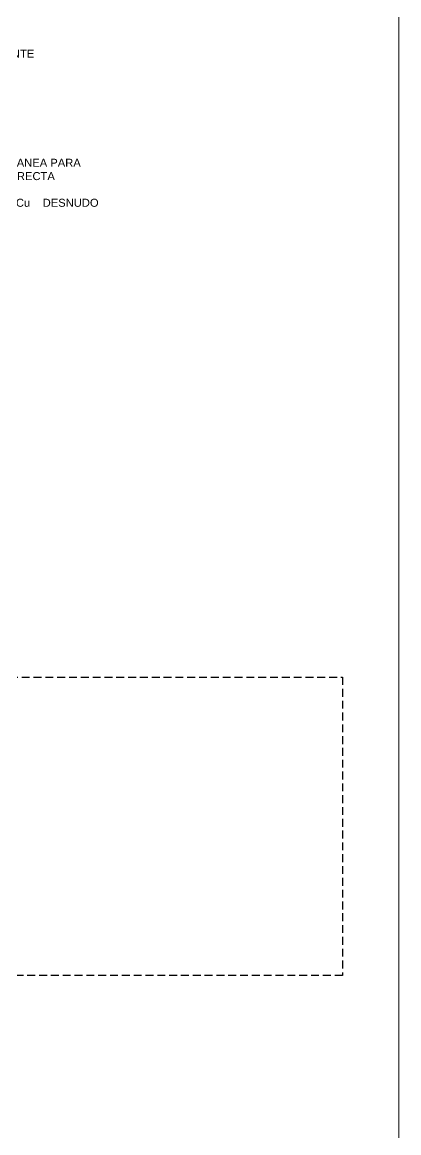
# Model space of a CAD drawing. Header units: millimetres. Extents: x 1187 to 4880, y 1334 to 3830.
# Drawn here: x 4576 to 4880, y 2233 to 3129 of the extents above; entities that cross this region are included whole.
import ezdxf

# ---------------------------------------------------------------- set-up
doc = ezdxf.new("R2010")
doc.units = ezdxf.units.MM
doc.linetypes.add('DASHED2', pattern=[9.525, 6.35, -3.175])
doc.layers.add('ELECTRICAS', color=3, linetype='Continuous')
doc.layers.add('PDF_Geometría', color=7, linetype='Continuous')
doc.styles.get("Standard").update_dxf_attribs({"font": 'arial.ttf'})

msp = doc.modelspace()

# ---------------------------------------------------------------- linework, layer by layer
at = {"layer": 'Defpoints', "color": 7, "linetype": 'DASHED2', "lineweight": -2}
msp.add_lwpolyline([(3994.85, 2600.65), (4834.35, 2600.65), (4834.35, 2359.94), (3994.85, 2359.94)], close=True, dxfattribs=at)
at = {"layer": 'PDF_Geometría', "lineweight": 9}
msp.add_lwpolyline([(1187, 3830.13), (4879.62, 3830.13), (4879.62, 1341.53), (1187, 1341.53)], close=True, dxfattribs=at)

# ---------------------------------------------------------------- texts
at = {"layer": 'ELECTRICAS', "color": 7, "linetype": 'Continuous', "lineweight": 13, "insert": (4446.09, 3106.64, 0), "char_height": 6.4534, "width": 140.5384, "attachment_point": 1}
msp.add_mtext('\\pxqc;RED DE  RUITOQUE EXISTENTE', dxfattribs=at)
at = {"layer": 'ELECTRICAS', "color": 0, "linetype": 'Continuous', "lineweight": 13, "insert": (4430.51, 3018.68, 0), "char_height": 6.45341, "width": 222.739, "attachment_point": 1}
msp.add_mtext('\\pxi1.9134,qc;ACOMETIDA SUBTERRANEA PARA \\P\\pi0.79609;CONTADOR DE MEDIDA DIRECTA             TRIFASICA TETRAFILAR                                              2x4+4 AWG TRENZADA + # 8 Cu    DESNUDO', dxfattribs=at)

doc.saveas('drawing.dxf')
